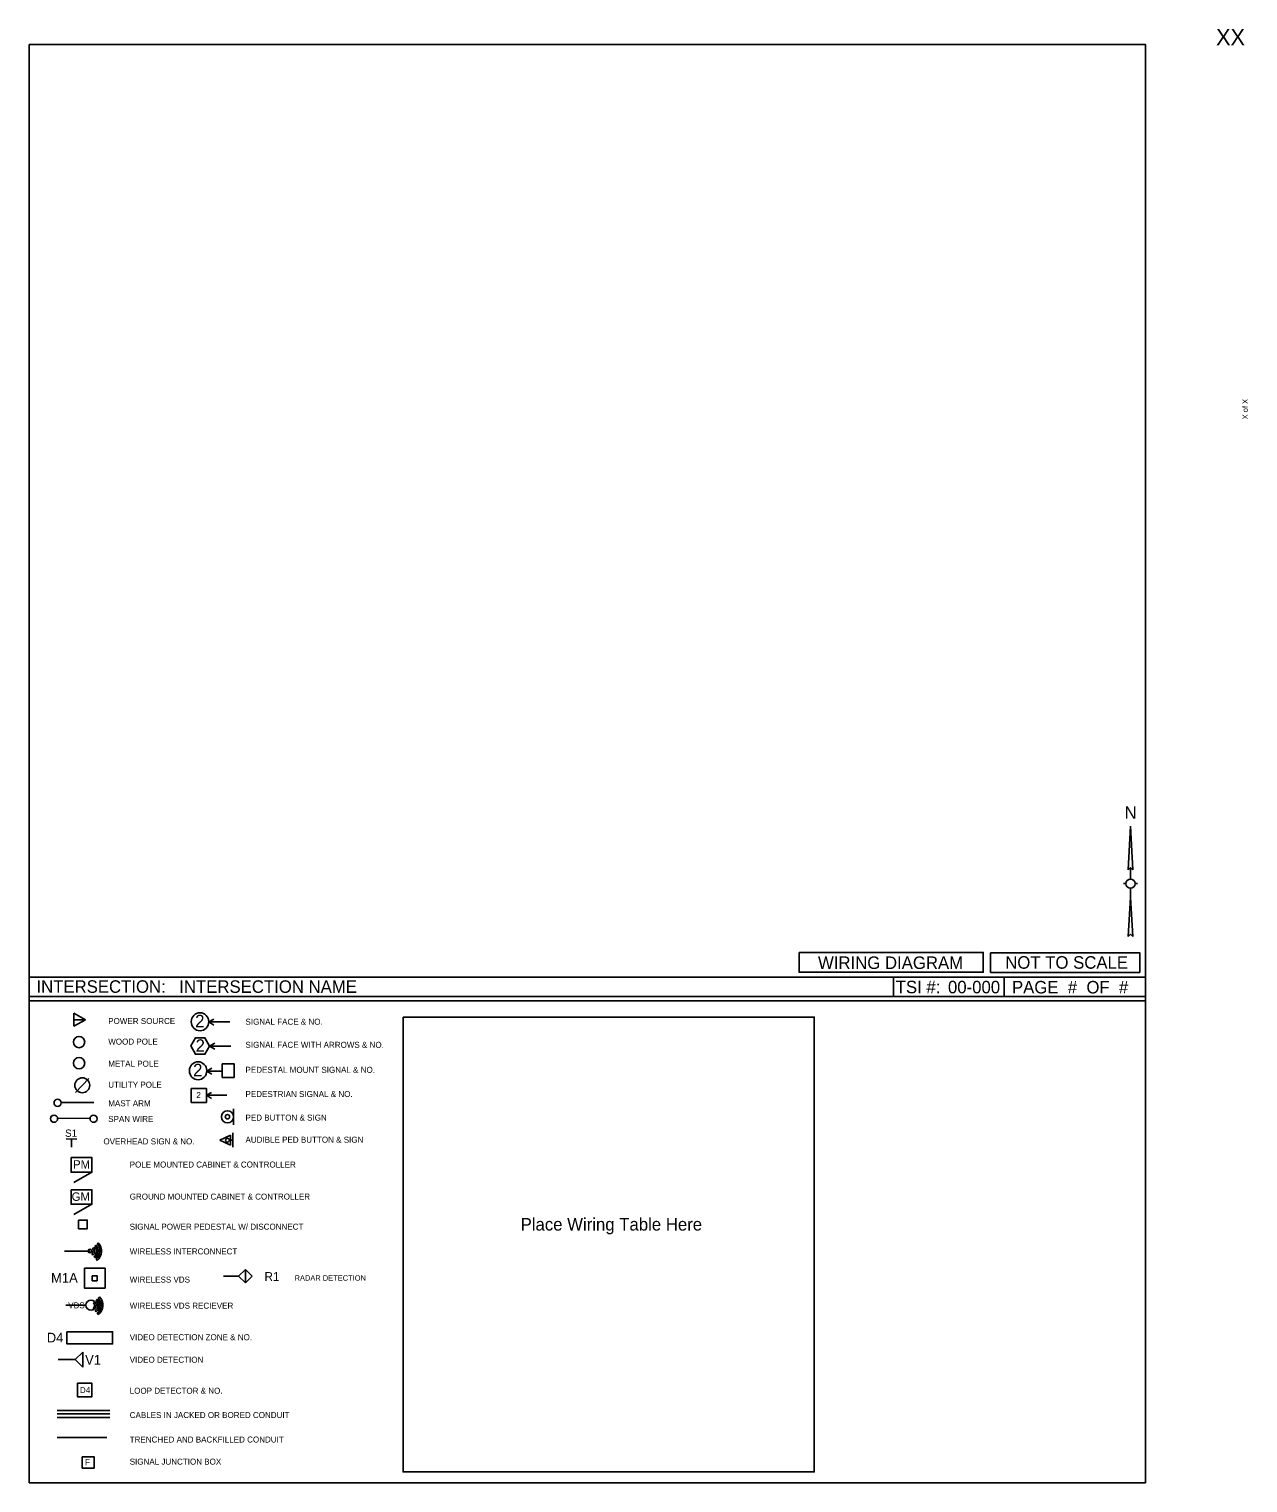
# Model space of a CAD drawing. Extents: x 2 to 756, y 30 to 956.
# Drawn here: x 302.8 to 627.4, y 30.2 to 417.5 of the extents above; entities that cross this region are included whole.
import ezdxf

# ---------------------------------------------------------------- set-up
doc = ezdxf.new("R2010")
doc.units = 0
for name, color, linetype in [('Construction Class', 7, 'Continuous'), ('RW Markers', 7, 'Continuous'), ('Sheet Border', 7, 'Continuous'), ('TSI Intersection', 7, 'Continuous'), ('TSI Sheet', 7, 'Continuous'), ('TSI Signal', 7, 'Continuous'), ('TSI Wiring', 7, 'Continuous')]:
    doc.layers.add(name, color=color, linetype=linetype)

msp = doc.modelspace()

# ---------------------------------------------------------------- linework, layer by layer
at = {"layer": 'Construction Class'}
msp.add_lwpolyline([(302.83, 413.44), (600.06, 413.44), (600.06, 164.96), (302.83, 164.96)], close=True, dxfattribs=at)
at = {"layer": 'TSI Intersection'}
msp.add_lwpolyline([(402.43, 154.35), (511.91, 154.35), (511.91, 33.14), (402.43, 33.14)], close=True, dxfattribs=at)
at = {"layer": 'TSI Sheet'}
for p, q in [((302.83, 30.23), (302.83, 413.44)), ((302.83, 413.44), (600.06, 413.44)), ((600.06, 413.44), (600.06, 30.23)), ((595.49, 193.55), (596.1, 205.17)), ((595.49, 193.55), (596.1, 205.17)), ((596.1, 205.17), (596.71, 193.55)), ((596.1, 205.17), (596.71, 193.55)), ((596.1, 194.16), (595.49, 193.55)), ((596.1, 194.16), (595.49, 193.55)), ((596.1, 191.11), (596.1, 194.16)), ((596.71, 193.55), (596.1, 194.16)), ((596.71, 193.55), (596.1, 194.16)), ((594.26, 189.88), (594.88, 189.88)), ((597.32, 189.88), (597.93, 189.88)), ((595.49, 175.82), (596.1, 186.21)), ((595.49, 175.82), (596.1, 186.21)), ((596.1, 186.21), (596.1, 188.66)), ((596.1, 186.21), (596.71, 175.82)), ((596.1, 186.21), (596.71, 175.82)), ((596.1, 176.43), (595.49, 175.82)), ((596.1, 176.43), (595.49, 175.82)), ((596.71, 175.82), (596.1, 176.43)), ((596.71, 175.82), (596.1, 176.43)), ((302.83, 164.96), (600.06, 164.96)), ((532.97, 159.82), (532.97, 164.96)), ((562.42, 159.82), (562.42, 164.96)), ((302.95, 159.82), (600.06, 159.82)), ((302.95, 158.62), (600.06, 158.62)), ((317.87, 153.63), (314.78, 155.37)), ((314.78, 155.37), (314.78, 153.62)), ((317.87, 153.63), (314.78, 153.62)), ((314.78, 151.87), (317.87, 153.63)), ((314.78, 153.62), (314.78, 151.87)), ((350.69, 153.05), (352.03, 153.78)), ((350.69, 153.05), (356.31, 153.05)), ((350.69, 153.05), (352.03, 152.19)), ((350.91, 146.61), (352.26, 147.34)), ((350.91, 146.61), (356.54, 146.61)), ((350.91, 146.61), (352.26, 145.75)), ((350.17, 139.96), (351.52, 140.73)), ((350.17, 139.96), (354.25, 139.96)), ((350.17, 139.96), (351.52, 139.1)), ((350.07, 133.5), (351.42, 134.28)), ((350.07, 133.5), (355.49, 133.5)), ((350.07, 133.5), (351.42, 132.65)), ((311.33, 131.55), (320.03, 131.55)), ((357.23, 129.88), (357.27, 125.62)), ((310.42, 127.32), (319.11, 127.37)), ((320.3, 93.26), (320.6, 93.58)), ((320.94, 93.9), (321.25, 94.21)), ((318.99, 92), (312.3, 92)), ((319.84, 90.93), (319.55, 91.32)), ((319.64, 92.61), (319.98, 92.93)), ((320.38, 90.22), (320.11, 90.58)), ((320.92, 89.49), (320.66, 89.84)), ((317.98, 77.57), (312.62, 77.57)), ((319.96, 78.18), (320.3, 78.5)), ((320.62, 78.83), (320.92, 79.15)), ((321.26, 79.47), (321.57, 79.78)), ((320.16, 76.5), (319.87, 76.89)), ((320.7, 75.78), (320.43, 76.15)), ((321.24, 75.06), (320.98, 75.41)), ((310.61, 63.1), (315.1, 63.1)), ((315.1, 63.1), (317.1, 65.1)), ((315.1, 63.1), (317.1, 61.1)), ((317.1, 61.1), (317.1, 65.1)), ((310.32, 49.49), (324.3, 49.49)), ((310.32, 48.6), (324.3, 48.6)), ((310.32, 47.7), (324.3, 47.7)), ((310.32, 42.32), (323.52, 42.32)), ((302.83, 30.23), (600.06, 30.23))]:
    msp.add_line(p, q, dxfattribs=at)
for points in [[(507.86, 171.54), (556.88, 171.54), (556.88, 166.28), (507.86, 166.28)], [(558.85, 171.47), (598.54, 171.47), (598.54, 166.23), (558.85, 166.23)], [(350.91, 146.61), (349.66, 148.8), (347.14, 148.82), (345.86, 146.64), (347.11, 144.44), (349.63, 144.42)], [(354.25, 141.87), (357.47, 141.87), (357.47, 138.25), (354.25, 138.25)], [(346, 135.34), (350.03, 135.34), (350.03, 131.59), (346, 131.59)], [(315.99, 100.25), (318.31, 100.25), (318.31, 97.92), (315.99, 97.92)], [(317.58, 87.42), (323.08, 87.42), (323.08, 82.13), (317.58, 82.13)], [(319.65, 85.4), (320.92, 85.4), (320.92, 84.1), (319.65, 84.1)], [(312.92, 70.5), (325.04, 70.5), (325.04, 67.27), (312.92, 67.27)], [(315.75, 56.83), (319.5, 56.83), (319.5, 53.12), (315.75, 53.12)], [(315.75, 56.83), (319.5, 56.83), (319.5, 53.12), (315.75, 53.12)]]:
    msp.add_lwpolyline(points, close=True, dxfattribs=at)
for centre, radius in [((596.1, 189.88), 1.22), ((355.65, 127.77), 1.61), ((355.65, 127.77), 0.582), ((318.99, 92), 0.467), ((319.31, 77.57), 1.36)]:
    msp.add_circle(centre, radius, dxfattribs=at)
for centre, radius, start, end in [((319.11, 92), 1.74, 305.3007, 46.8437), ((318.99, 92), 2.26, 307.9218, 44.4644), ((318.99, 92), 2.72, 307.7416, 44.2299), ((318.99, 92), 3.16, 307.5748, 44.4272), ((319.08, 92), 0.826, 304.5223, 47.4748), ((318.99, 92), 1.36, 308.5313, 43.4721), ((319.41, 77.57), 0.827, 304.5223, 47.4748), ((319.31, 77.57), 1.36, 308.5313, 43.4721), ((319.43, 77.57), 1.74, 305.3007, 46.8437), ((319.31, 77.57), 2.26, 307.9218, 44.4644), ((319.31, 77.57), 2.72, 307.7416, 44.2299), ((319.31, 77.57), 3.16, 307.5748, 44.4272)]:
    msp.add_arc(centre, radius, start, end, dxfattribs=at)
for centre, major_axis in [((348.34, 153.09), (0, 2.4)), ((347.83, 140.02), (0, 2.4)), ((310.41, 131.49), (0, 0.967)), ((309.5, 127.26), (0, 0.967)), ((319.99, 127.26), (0, 0.967))]:
    msp.add_ellipse(centre, major_axis=major_axis, ratio=0.968348, dxfattribs=at)
at = {"layer": 'TSI Signal'}
for p, q in [((318.78, 137.94), (315.21, 134.24)), ((315.52, 121.85), (312.67, 121.86)), ((314.09, 119.68), (314.09, 121.86)), ((353.62, 121.52), (356.5, 122.91)), ((353.62, 121.52), (356.5, 120.21)), ((356.5, 122.91), (356.5, 120.21)), ((356.5, 121.56), (357.1, 121.56)), ((357.08, 123.48), (357.12, 119.65)), ((319.54, 113), (314.76, 110.24)), ((319.54, 104.46), (314.76, 101.7)), ((354.59, 85.32), (358.63, 85.32)), ((358.63, 85.32), (360.43, 87.11)), ((358.63, 85.32), (360.43, 83.52)), ((360.43, 83.52), (360.43, 87.11)), ((362.23, 85.32), (360.43, 87.11)), ((360.43, 87.11), (360.43, 83.52)), ((362.23, 85.32), (360.43, 87.11)), ((362.23, 85.32), (360.43, 83.52)), ((360.43, 83.52), (362.23, 85.32))]:
    msp.add_line(p, q, dxfattribs=at)
for points in [[(314.02, 116.9), (319.54, 116.9), (319.54, 113), (314.02, 113)], [(314.02, 108.35), (319.54, 108.35), (319.54, 104.46), (314.02, 104.46)]]:
    msp.add_lwpolyline(points, close=True, dxfattribs=at)
for centre, radius in [((316.13, 147.68), 1.5), ((316.13, 142.05), 1.5), ((317, 136.17), 1.99), ((355.66, 121.52), 0.524)]:
    msp.add_circle(centre, radius, dxfattribs=at)
at = {"layer": 'TSI Wiring'}
msp.add_lwpolyline([(316.98, 37.19), (320.14, 37.19), (320.14, 34.17), (316.98, 34.17)], close=True, dxfattribs=at)

# ---------------------------------------------------------------- texts
at = {"layer": 'RW Markers'}
for s, p in [('M1A', (308.68, 83.58)), ('D4', (307.54, 67.64))]:
    msp.add_text(s, height=2.585, rotation=360, dxfattribs=at).set_placement(p)
at = {"layer": 'Sheet Border'}
msp.add_text('XX', height=4.3, dxfattribs=at).set_placement((618.9, 413.25))
msp.add_text('X of X', height=1.44, rotation=90, dxfattribs=at).set_placement((627.34, 313.58))
at = {"layer": 'TSI Intersection'}
msp.add_text('Place Wiring Table Here', height=3.334, dxfattribs=at).set_placement((433.71, 97.46))
at = {"layer": 'TSI Sheet'}
for s, height, p in [('N', 3.33, (594.52, 207.15)), ('WIRING DIAGRAM', 3.334, (512.89, 167.15)), ('NOT TO SCALE', 3.334, (562.74, 167.22)), ('OVERHEAD SIGN & NO.', 1.6, (322.62, 120.41)), ('AUDIBLE PED BUTTON & SIGN', 1.6, (360.45, 120.86)), ('SIGNAL POWER PEDESTAL W/ DISCONNECT', 1.6, (329.62, 97.69)), ('WIRELESS INTERCONNECT', 1.6, (329.62, 91.1)), ('RADAR DETECTION', 1.44, (373.52, 84.11)), ('CABLES IN JACKED OR BORED CONDUIT', 1.6, (329.62, 47.51)), ('TRENCHED AND BACKFILLED CONDUIT', 1.6, (329.62, 40.99)), ('SIGNAL JUNCTION BOX', 1.6, (329.62, 35.1))]:
    msp.add_text(s, height=height, dxfattribs=at).set_placement(p)
for s, height, p in [('INTERSECTION:', 3.334, (304.79, 160.8)), ('INTERSECTION NAME', 3.334, (342.81, 160.79)), ('TSI #:  ', 3.334, (533.58, 160.68)), ('00-000', 3.334, (547.5, 160.66)), ('PAGE  #  OF  #', 3.334, (564.54, 160.63)), ('2', 3.33, (347.05, 151.62)), ('POWER SOURCE', 1.6, (323.9, 152.49)), ('SIGNAL FACE & NO.', 1.6, (360.45, 152.29)), ('WOOD POLE', 1.6, (323.9, 147)), ('2', 3.33, (347.17, 145.08)), ('SIGNAL FACE WITH ARROWS & NO.', 1.6, (360.45, 146.14)), ('METAL POLE', 1.6, (323.9, 141.11)), ('2', 3.33, (346.51, 138.56)), ('PEDESTAL MOUNT SIGNAL & NO.', 1.6, (360.45, 139.48)), ('UTILITY POLE', 1.6, (323.9, 135.52)), ('MAST ARM', 1.6, (323.9, 130.57)), ('2', 1.6, (347.37, 132.76)), ('PEDESTRIAN SIGNAL & NO.', 1.6, (360.45, 133.03)), ('SPAN WIRE', 1.6, (323.9, 126.4)), ('PED BUTTON & SIGN', 1.6, (360.45, 126.75)), ('POLE MOUNTED CABINET & CONTROLLER', 1.6, (329.62, 114.25)), ('GROUND MOUNTED CABINET & CONTROLLER', 1.6, (329.62, 105.71)), ('WIRELESS VDS', 1.6, (329.62, 83.6)), ('VDS', 1.6, (313.24, 76.74)), ('WIRELESS VDS RECIEVER', 1.6, (329.62, 76.65)), ('VIDEO DETECTION ZONE & NO.', 1.6, (329.62, 68.25)), ('VIDEO DETECTION', 1.6, (329.62, 62.24)), ('D4', 1.6, (316.36, 54.16)), ('LOOP DETECTOR & NO.', 1.6, (329.62, 53.98))]:
    msp.add_text(s, height=height, rotation=360, dxfattribs=at).set_placement(p)
at = {"layer": 'TSI Signal'}
for s, height, p in [('S1', 1.939, (312.41, 122.44)), ('PM', 2.25, (314.54, 113.96)), ('GM', 2.25, (314.17, 105.38)), ('R1', 2.327, (365.5, 84.06)), ('V1', 2.585, (317.75, 61.73))]:
    msp.add_text(s, height=height, rotation=360, dxfattribs=at).set_placement(p)
at = {"layer": 'TSI Wiring'}
msp.add_text('F', height=1.67, rotation=360, dxfattribs=at).set_placement((317.68, 34.93))

doc.saveas('drawing.dxf')
